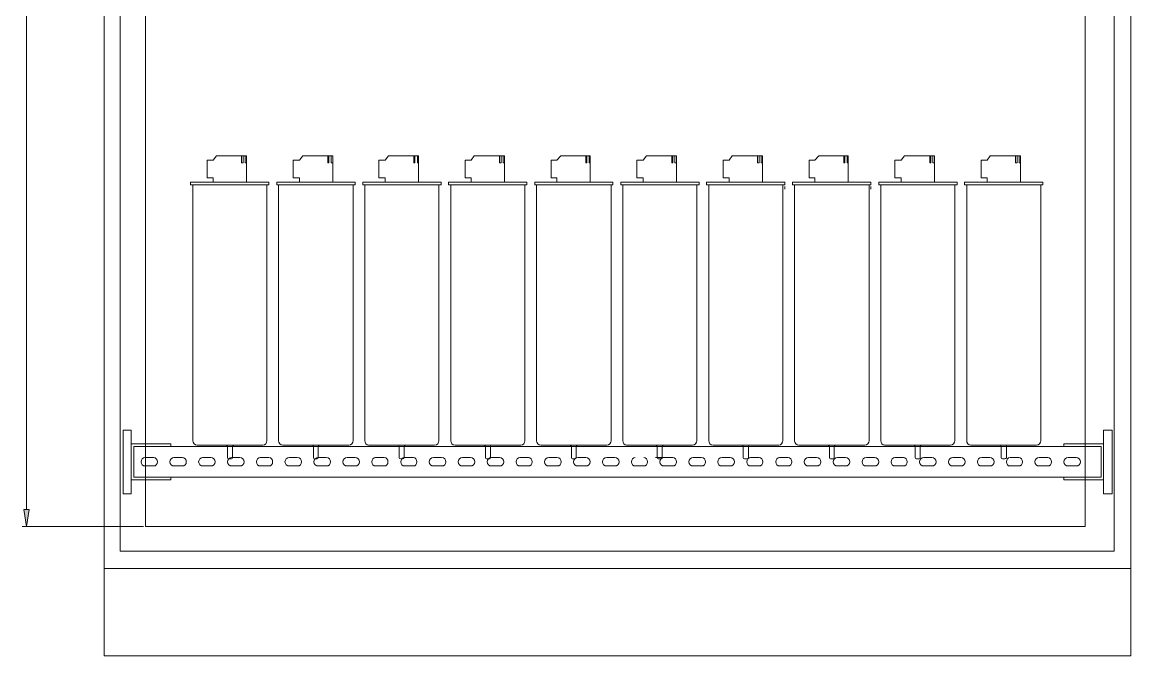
# Model space of a CAD drawing. Header units: millimetres. Extents: x 1004 to 59588, y 686 to 38112.
# Drawn here: x 27206 to 28422, y 6610 to 7305 of the extents above; entities that cross this region are included whole.
import ezdxf

# ---------------------------------------------------------------- set-up
doc = ezdxf.new("R2010")
doc.units = ezdxf.units.MM
doc.layers.add('PDF10_Geometry', color=7, linetype='Continuous')

msp = doc.modelspace()

# ---------------------------------------------------------------- hatches: boundary and pattern name
at = {"layer": 'PDF10_Geometry', "transparency": 33554559}
msp.add_hatch(color=256, dxfattribs=at).paths.add_polyline_path([(27207.81, 6770.31), (27213.69, 6770.31), (27210.75, 6751.49), (27210.75, 6751.49)])

# ---------------------------------------------------------------- linework, layer by layer
at = {"layer": 'PDF10_Geometry', "lineweight": 0}
for points in [[(27296.05, 6609.73), (28421.93, 6609.73), (28421.93, 6705.61), (28421.93, 8520.31), (27296.05, 8520.31), (27296.05, 6705.61), (27296.05, 8520.31), (28421.93, 8520.31), (28421.93, 6705.61), (27296.05, 6705.61), (28421.93, 6705.61), (27296.05, 6705.61), (27296.05, 6609.73), (27296.05, 6705.61)], [(27446.63, 7157.96), (27446.63, 7150.31), (27448.4, 7150.31), (27448.4, 7157.96)], [(27450.75, 7157.96), (27450.75, 7150.31), (27451.93, 7150.31)], [(27541.34, 7157.96), (27541.34, 7150.31), (27542.52, 7150.31), (27542.52, 7157.96)], [(27544.87, 7157.96), (27544.87, 7150.31), (27546.63, 7150.31)], [(27635.46, 7157.96), (27635.46, 7150.31), (27636.63, 7150.31), (27636.63, 7157.96)], [(27639.58, 7157.96), (27639.58, 7150.31), (27640.75, 7150.31)], [(27729.58, 7157.96), (27729.58, 7150.31), (27731.34, 7150.31), (27731.34, 7157.96)], [(27733.69, 7157.96), (27733.69, 7150.31), (27734.87, 7150.31)], [(27824.28, 7157.96), (27824.28, 7150.31), (27825.46, 7150.31), (27825.46, 7157.96)], [(27827.81, 7157.96), (27827.81, 7150.31), (27828.99, 7150.31)], [(27918.4, 7157.96), (27918.4, 7150.31), (27919.58, 7150.31), (27919.58, 7157.96)], [(27921.93, 7157.96), (27921.93, 7150.31), (27923.69, 7150.31)], [(28012.52, 7157.96), (28012.52, 7150.31), (28014.28, 7150.31), (28014.28, 7157.96)], [(28016.63, 7157.96), (28016.63, 7150.31), (28017.81, 7150.31)], [(28107.22, 7157.96), (28107.22, 7150.31), (28108.4, 7150.31), (28108.4, 7157.96)], [(28110.75, 7157.96), (28110.75, 7150.31), (28111.93, 7150.31)], [(28201.34, 7157.96), (28201.34, 7150.31), (28202.52, 7150.31), (28202.52, 7157.96)], [(28204.87, 7157.96), (28204.87, 7150.31), (28206.63, 7150.31)], [(28295.46, 7157.96), (28295.46, 7150.31), (28297.22, 7150.31), (28297.22, 7157.96)], [(28299.58, 7157.96), (28299.58, 7150.31), (28300.75, 7150.31)], [(27393.1, 7126.2), (27393.1, 6845.61)], [(27474.28, 7126.2), (27474.28, 6845.61)], [(27487.22, 7126.2), (27487.22, 6845.61)], [(27568.99, 7126.2), (27568.99, 6845.61)], [(27571.34, 7129.14), (27571.34, 7126.2)], [(27581.93, 7126.2), (27581.93, 6845.61)], [(27663.1, 7126.2), (27663.1, 6845.61)], [(27665.46, 7129.14), (27665.46, 7126.2)], [(27676.05, 7126.2), (27676.05, 6845.61)], [(27757.22, 7126.2), (27757.22, 6845.61)], [(27759.58, 7129.14), (27759.58, 7126.2)], [(27770.16, 7126.2), (27770.16, 6845.61)], [(27851.93, 7126.2), (27851.93, 6845.61)], [(27853.69, 7129.14), (27853.69, 7126.2)], [(27864.87, 7126.2), (27864.87, 6845.61)], [(27946.05, 7126.2), (27946.05, 6845.61)], [(27948.4, 7129.14), (27948.4, 7126.2)], [(27958.99, 7126.2), (27958.99, 6845.61)], [(28040.16, 7126.2), (28040.16, 6845.61)], [(28053.1, 7126.2), (28053.1, 6845.61)], [(28134.87, 7126.2), (28134.87, 6845.61)], [(28147.81, 7126.2), (28147.81, 6845.61)], [(28228.99, 7126.2), (28228.99, 6845.61)], [(28231.34, 7129.14), (28231.34, 7126.2)], [(28241.93, 7126.2), (28241.93, 6845.61)], [(28323.1, 7126.2), (28323.1, 6845.61)], [(28042.52, 7124.43), (28042.52, 7121.49)], [(28136.63, 7124.43), (28136.63, 7121.49)], [(27397.81, 6840.9), (27470.16, 6840.9)], [(27397.81, 6840.9), (27397.81, 6840.9)], [(27430.16, 6840.9), (27431.34, 6839.14)], [(27436.63, 6826.78), (27436.63, 6839.14), (27431.34, 6839.14), (27431.34, 6826.78)], [(27437.81, 6840.9), (27436.63, 6839.14)], [(27491.93, 6840.9), (27564.28, 6840.9)], [(27491.93, 6840.9), (27491.93, 6840.9)], [(27524.28, 6840.9), (27525.46, 6839.14)], [(27530.75, 6826.78), (27530.75, 6839.14), (27525.46, 6839.14), (27525.46, 6826.78)], [(27531.93, 6840.9), (27530.75, 6839.14)], [(27586.05, 6840.9), (27658.4, 6840.9)], [(27586.05, 6840.9), (27586.05, 6840.9)], [(27618.99, 6840.9), (27619.58, 6839.14)], [(27624.87, 6826.78), (27624.87, 6839.14), (27619.58, 6839.14), (27619.58, 6826.78)], [(27626.05, 6840.9), (27624.87, 6839.14)], [(27680.75, 6840.9), (27753.1, 6840.9)], [(27680.75, 6840.9), (27680.75, 6840.9)], [(27713.1, 6840.9), (27714.28, 6839.14)], [(27719.58, 6826.78), (27719.58, 6839.14), (27714.28, 6839.14), (27714.28, 6826.78)], [(27720.16, 6840.9), (27719.58, 6839.14)], [(27774.87, 6840.9), (27847.22, 6840.9)], [(27774.87, 6840.9), (27774.87, 6840.9)], [(27807.22, 6840.9), (27808.4, 6839.14)], [(27813.69, 6826.78), (27813.69, 6839.14), (27808.4, 6839.14), (27808.4, 6826.78)], [(27814.87, 6840.9), (27813.69, 6839.14)], [(27868.99, 6840.9), (27941.34, 6840.9)], [(27868.99, 6840.9), (27868.99, 6840.9)], [(27901.34, 6840.9), (27902.52, 6839.14)], [(27907.81, 6826.78), (27907.81, 6839.14), (27902.52, 6839.14), (27902.52, 6826.78)], [(27908.99, 6840.9), (27907.81, 6839.14)], [(27963.69, 6840.9), (28036.05, 6840.9)], [(27963.69, 6840.9), (27963.69, 6840.9)], [(27996.05, 6840.9), (27996.63, 6839.14)], [(28002.52, 6826.78), (28002.52, 6839.14), (27996.63, 6839.14), (27996.63, 6826.78)], [(28003.1, 6840.9), (28002.52, 6839.14)], [(28057.81, 6840.9), (28130.16, 6840.9)], [(28057.81, 6840.9), (28057.81, 6840.9)], [(28090.16, 6840.9), (28091.34, 6839.14)], [(28096.63, 6826.78), (28096.63, 6839.14), (28091.34, 6839.14), (28091.34, 6826.78)], [(28097.81, 6840.9), (28096.63, 6839.14)], [(28151.93, 6840.9), (28224.28, 6840.9)], [(28151.93, 6840.9), (28151.93, 6840.9)], [(28184.28, 6840.9), (28185.46, 6839.14)], [(28190.75, 6826.78), (28190.75, 6839.14), (28185.46, 6839.14), (28185.46, 6826.78)], [(28191.93, 6840.9), (28190.75, 6839.14)], [(28246.63, 6840.9), (28318.4, 6840.9)], [(28246.63, 6840.9), (28246.63, 6840.9)], [(28278.99, 6840.9), (28279.58, 6839.14)], [(28285.46, 6826.78), (28285.46, 6839.14), (28279.58, 6839.14), (28279.58, 6826.78)], [(28286.05, 6840.9), (28285.46, 6839.14)], [(27340.75, 6827.37), (27350.16, 6827.37)], [(27350.16, 6827.37), (27350.16, 6827.37)], [(27372.52, 6827.37), (27381.34, 6827.37)], [(27381.34, 6827.37), (27381.34, 6827.37)], [(27404.28, 6827.37), (27413.1, 6827.37)], [(27413.1, 6827.37), (27413.1, 6827.37)], [(27432.52, 6825.61), (27432.52, 6825.61)], [(27432.52, 6825.61), (27435.46, 6825.61)], [(27436.05, 6827.37), (27444.87, 6827.37)], [(27444.87, 6827.37), (27444.87, 6827.37)], [(27467.22, 6827.37), (27476.63, 6827.37)], [(27476.63, 6827.37), (27476.63, 6827.37)], [(27498.99, 6827.37), (27507.81, 6827.37)], [(27507.81, 6827.37), (27507.81, 6827.37)], [(27526.63, 6825.61), (27526.63, 6825.61)], [(27526.63, 6825.61), (27529.58, 6825.61)], [(27530.75, 6827.37), (27539.58, 6827.37)], [(27539.58, 6827.37), (27539.58, 6827.37)], [(27562.52, 6827.37), (27571.34, 6827.37)], [(27571.34, 6827.37), (27571.34, 6827.37)], [(27593.69, 6827.37), (27603.1, 6827.37)], [(27603.1, 6827.37), (27603.1, 6827.37)], [(27621.34, 6825.61), (27621.34, 6825.61)], [(27621.34, 6825.61), (27623.69, 6825.61)], [(27625.46, 6827.37), (27634.87, 6827.37)], [(27634.87, 6827.37), (27634.87, 6827.37)], [(27657.22, 6827.37), (27666.05, 6827.37)], [(27666.05, 6827.37), (27666.05, 6827.37)], [(27688.99, 6827.37), (27697.81, 6827.37)], [(27697.81, 6827.37), (27697.81, 6827.37)], [(27715.46, 6825.61), (27715.46, 6825.61)], [(27715.46, 6825.61), (27718.4, 6825.61)], [(27720.75, 6827.37), (27729.58, 6827.37)], [(27729.58, 6827.37), (27729.58, 6827.37)], [(27751.93, 6827.37), (27761.34, 6827.37)], [(27761.34, 6827.37), (27761.34, 6827.37)], [(27783.69, 6827.37), (27792.52, 6827.37)], [(27792.52, 6827.37), (27792.52, 6827.37)], [(27809.58, 6825.61), (27809.58, 6825.61)], [(27809.58, 6825.61), (27812.52, 6825.61)], [(27815.46, 6827.37), (27824.28, 6827.37)], [(27824.28, 6827.37), (27824.28, 6827.37)], [(27847.22, 6827.37), (27856.05, 6827.37)], [(27856.05, 6827.37), (27856.05, 6827.37)], [(27887.81, 6827.37), (27887.81, 6827.37)], [(27900.75, 6827.37), (27910.16, 6827.37), (27919.58, 6827.37)], [(27903.69, 6825.61), (27903.69, 6825.61)], [(27903.69, 6825.61), (27906.63, 6825.61)], [(27919.58, 6827.37), (27919.58, 6827.37)], [(27941.93, 6827.37), (27950.75, 6827.37)], [(27950.75, 6827.37), (27950.75, 6827.37)], [(27973.69, 6827.37), (27982.52, 6827.37)], [(27982.52, 6827.37), (27982.52, 6827.37)], [(27998.4, 6825.61), (27998.4, 6825.61)], [(27998.4, 6825.61), (28000.75, 6825.61)], [(28004.87, 6827.37), (28014.28, 6827.37)], [(28014.28, 6827.37), (28014.28, 6827.37)], [(28036.63, 6827.37), (28046.05, 6827.37)], [(28046.05, 6827.37), (28046.05, 6827.37)], [(28068.4, 6827.37), (28077.22, 6827.37)], [(28077.22, 6827.37), (28077.22, 6827.37)], [(28092.52, 6825.61), (28092.52, 6825.61)], [(28092.52, 6825.61), (28095.46, 6825.61)], [(28100.16, 6827.37), (28108.99, 6827.37)], [(28108.99, 6827.37), (28108.99, 6827.37)], [(28131.93, 6827.37), (28140.75, 6827.37)], [(28140.75, 6827.37), (28140.75, 6827.37)], [(28163.1, 6827.37), (28172.52, 6827.37)], [(28172.52, 6827.37), (28172.52, 6827.37)], [(28186.63, 6825.61), (28186.63, 6825.61)], [(28186.63, 6825.61), (28189.58, 6825.61)], [(28194.87, 6827.37), (28203.69, 6827.37)], [(28203.69, 6827.37), (28203.69, 6827.37)], [(28226.63, 6827.37), (28235.46, 6827.37)], [(28235.46, 6827.37), (28235.46, 6827.37)], [(28258.4, 6827.37), (28267.22, 6827.37)], [(28267.22, 6827.37), (28267.22, 6827.37)], [(28281.34, 6825.61), (28281.34, 6825.61)], [(28281.34, 6825.61), (28283.69, 6825.61)], [(28289.58, 6827.37), (28298.99, 6827.37)], [(28298.99, 6827.37), (28298.99, 6827.37)], [(28321.34, 6827.37), (28330.75, 6827.37)], [(28330.75, 6827.37), (28330.75, 6827.37)], [(28353.1, 6827.37), (28361.93, 6827.37)], [(28361.93, 6827.37), (28361.93, 6827.37)], [(27340.75, 6817.96), (27350.16, 6817.96)], [(27372.52, 6817.96), (27381.34, 6817.96)], [(27404.28, 6817.96), (27413.1, 6817.96)], [(27436.05, 6817.96), (27444.87, 6817.96)], [(27467.22, 6817.96), (27476.63, 6817.96)], [(27498.99, 6817.96), (27507.81, 6817.96)], [(27530.75, 6817.96), (27539.58, 6817.96)], [(27562.52, 6817.96), (27571.34, 6817.96)], [(27593.69, 6817.96), (27603.1, 6817.96)], [(27625.46, 6817.96), (27634.87, 6817.96)], [(27657.22, 6817.96), (27666.05, 6817.96)], [(27688.99, 6817.96), (27697.81, 6817.96)], [(27720.75, 6817.96), (27729.58, 6817.96)], [(27751.93, 6817.96), (27761.34, 6817.96)], [(27783.69, 6817.96), (27792.52, 6817.96)], [(27815.46, 6817.96), (27824.28, 6817.96)], [(27847.22, 6817.96), (27856.05, 6817.96)], [(27878.4, 6817.96), (27887.81, 6817.96)], [(27910.16, 6817.96), (27919.58, 6817.96)], [(27941.93, 6817.96), (27950.75, 6817.96)], [(27973.69, 6817.96), (27982.52, 6817.96)], [(28004.87, 6817.96), (28014.28, 6817.96)], [(28036.63, 6817.96), (28046.05, 6817.96)], [(28068.4, 6817.96), (28077.22, 6817.96)], [(28100.16, 6817.96), (28108.99, 6817.96)], [(28131.93, 6817.96), (28140.75, 6817.96)], [(28163.1, 6817.96), (28172.52, 6817.96)], [(28194.87, 6817.96), (28203.69, 6817.96)], [(28226.63, 6817.96), (28235.46, 6817.96)], [(28258.4, 6817.96), (28267.22, 6817.96)], [(28289.58, 6817.96), (28298.99, 6817.96)], [(28321.34, 6817.96), (28330.75, 6817.96)], [(28353.1, 6817.96), (28361.93, 6817.96)]]:
    msp.add_lwpolyline(points, dxfattribs=at)
for points in [[(27313.69, 6724.43), (28403.69, 6724.43), (28403.69, 8501.49), (27313.69, 8501.49)], [(28371.93, 8470.9), (28371.93, 6751.49), (27341.34, 6751.49), (27341.34, 8470.9)], [(27408.99, 7133.84), (27415.46, 7133.84), (27415.46, 7129.14), (27451.93, 7129.14), (27451.93, 7157.96), (27418.99, 7157.96), (27415.46, 7153.25), (27408.99, 7153.25)], [(27503.1, 7133.84), (27510.16, 7133.84), (27510.16, 7129.14), (27546.63, 7129.14), (27546.63, 7157.96), (27513.69, 7157.96), (27510.16, 7153.25), (27503.1, 7153.25)], [(27597.22, 7133.84), (27604.28, 7133.84), (27604.28, 7129.14), (27640.75, 7129.14), (27640.75, 7157.96), (27607.81, 7157.96), (27604.28, 7153.25), (27597.22, 7153.25)], [(27691.93, 7133.84), (27698.4, 7133.84), (27698.4, 7129.14), (27734.87, 7129.14), (27734.87, 7157.96), (27701.93, 7157.96), (27698.4, 7153.25), (27691.93, 7153.25)], [(27786.05, 7133.84), (27792.52, 7133.84), (27792.52, 7129.14), (27828.99, 7129.14), (27828.99, 7157.96), (27796.63, 7157.96), (27792.52, 7153.25), (27786.05, 7153.25)], [(27880.16, 7133.84), (27887.22, 7133.84), (27887.22, 7129.14), (27923.69, 7129.14), (27923.69, 7157.96), (27890.75, 7157.96), (27887.22, 7153.25), (27880.16, 7153.25)], [(27974.87, 7133.84), (27981.34, 7133.84), (27981.34, 7129.14), (28017.81, 7129.14), (28017.81, 7157.96), (27984.87, 7157.96), (27981.34, 7153.25), (27974.87, 7153.25)], [(28068.99, 7133.84), (28075.46, 7133.84), (28075.46, 7129.14), (28111.93, 7129.14), (28111.93, 7157.96), (28079.58, 7157.96), (28075.46, 7153.25), (28068.99, 7153.25)], [(28163.1, 7133.84), (28170.16, 7133.84), (28170.16, 7129.14), (28206.63, 7129.14), (28206.63, 7157.96), (28173.69, 7157.96), (28170.16, 7153.25), (28163.1, 7153.25)], [(28257.81, 7133.84), (28264.28, 7133.84), (28264.28, 7129.14), (28300.75, 7129.14), (28300.75, 7157.96), (28267.81, 7157.96), (28264.28, 7153.25), (28257.81, 7153.25)], [(27476.63, 7126.2), (27390.75, 7126.2), (27390.75, 7129.14), (27476.63, 7129.14)], [(27571.34, 7126.2), (27485.46, 7126.2), (27485.46, 7129.14), (27571.34, 7129.14)], [(27665.46, 7126.2), (27579.58, 7126.2), (27579.58, 7129.14), (27665.46, 7129.14)], [(27759.58, 7126.2), (27673.69, 7126.2), (27673.69, 7129.14), (27759.58, 7129.14)], [(27853.69, 7126.2), (27768.4, 7126.2), (27768.4, 7129.14), (27853.69, 7129.14)], [(27948.4, 7126.2), (27862.52, 7126.2), (27862.52, 7129.14), (27948.4, 7129.14)], [(28042.52, 7126.2), (27956.63, 7126.2), (27956.63, 7129.14), (28042.52, 7129.14)], [(28136.63, 7126.2), (28050.75, 7126.2), (28050.75, 7129.14), (28136.63, 7129.14)], [(28231.34, 7126.2), (28145.46, 7126.2), (28145.46, 7129.14), (28231.34, 7129.14)], [(28325.46, 7126.2), (28239.58, 7126.2), (28239.58, 7129.14), (28325.46, 7129.14)], [(27316.63, 6787.37), (27325.46, 6787.37), (27325.46, 6857.37), (27316.63, 6857.37)], [(28391.93, 6787.37), (28401.34, 6787.37), (28401.34, 6857.37), (28391.93, 6857.37)], [(27368.99, 6802.67), (27368.99, 6805.61), (27328.4, 6805.61), (27328.4, 6839.14), (27368.99, 6839.14), (27368.99, 6842.08), (27328.4, 6842.08), (27325.46, 6842.08), (27325.46, 6802.67), (27328.4, 6802.67)], [(27328.4, 6805.61), (28389.58, 6805.61), (28389.58, 6839.14), (27328.4, 6839.14)], [(28389.58, 6802.67), (28391.93, 6802.67), (28391.93, 6842.08), (28389.58, 6842.08), (28348.4, 6842.08), (28348.4, 6839.14), (28389.58, 6839.14), (28389.58, 6805.61), (28348.4, 6805.61), (28348.4, 6802.67)]]:
    msp.add_lwpolyline(points, close=True, dxfattribs=at)
at = {"layer": 'PDF10_Geometry', "lineweight": 18}
for points in [[(27210.75, 8451.49), (27210.75, 6770.31)], [(27206.05, 6751.49), (27338.99, 6751.49)]]:
    msp.add_lwpolyline(points, dxfattribs=at)
msp.add_lwpolyline([(27210.75, 6751.49), (27207.81, 6770.31), (27213.69, 6770.31)], close=True, dxfattribs=at)
at = {"layer": 'PDF10_Geometry', "lineweight": 0}
for points in [[(27393.1, 6845.61), (27393.1, 6843.25), (27395.46, 6840.9), (27397.81, 6840.9)], [(27470.16, 6840.9), (27472.52, 6840.9), (27474.28, 6843.25), (27474.28, 6845.61)], [(27487.22, 6845.61), (27487.22, 6843.25), (27489.58, 6840.9), (27491.93, 6840.9)], [(27564.28, 6840.9), (27566.63, 6840.9), (27568.99, 6843.25), (27568.99, 6845.61)], [(27581.93, 6845.61), (27581.93, 6843.25), (27583.69, 6840.9), (27586.05, 6840.9)], [(27658.4, 6840.9), (27661.34, 6840.9), (27663.1, 6843.25), (27663.1, 6845.61)], [(27676.05, 6845.61), (27676.05, 6843.25), (27677.81, 6840.9), (27680.75, 6840.9)], [(27753.1, 6840.9), (27755.46, 6840.9), (27757.22, 6843.25), (27757.22, 6845.61)], [(27770.16, 6845.61), (27770.16, 6843.25), (27772.52, 6840.9), (27774.87, 6840.9)], [(27847.22, 6840.9), (27849.58, 6840.9), (27851.93, 6843.25), (27851.93, 6845.61)], [(27864.87, 6845.61), (27864.87, 6843.25), (27866.63, 6840.9), (27868.99, 6840.9)], [(27941.34, 6840.9), (27943.69, 6840.9), (27946.05, 6843.25), (27946.05, 6845.61)], [(27958.99, 6845.61), (27958.99, 6843.25), (27960.75, 6840.9), (27963.69, 6840.9)], [(28036.05, 6840.9), (28038.4, 6840.9), (28040.16, 6843.25), (28040.16, 6845.61)], [(28053.1, 6845.61), (28053.1, 6843.25), (28055.46, 6840.9), (28057.81, 6840.9)], [(28130.16, 6840.9), (28132.52, 6840.9), (28134.87, 6843.25), (28134.87, 6845.61)], [(28147.81, 6845.61), (28147.81, 6843.25), (28149.58, 6840.9), (28151.93, 6840.9)], [(28224.28, 6840.9), (28226.63, 6840.9), (28228.99, 6843.25), (28228.99, 6845.61)], [(28241.93, 6845.61), (28241.93, 6843.25), (28243.69, 6840.9), (28246.63, 6840.9)], [(28318.4, 6840.9), (28321.34, 6840.9), (28323.1, 6843.25), (28323.1, 6845.61)], [(27340.75, 6827.37), (27338.4, 6827.37), (27336.63, 6825.02), (27336.63, 6822.67)], [(27336.63, 6822.67), (27336.63, 6819.73), (27338.4, 6817.96), (27340.75, 6817.96)], [(27354.28, 6822.67), (27354.28, 6825.02), (27352.52, 6827.37), (27350.16, 6827.37)], [(27350.16, 6817.96), (27352.52, 6817.96), (27354.28, 6819.73), (27354.28, 6822.67)], [(27372.52, 6827.37), (27370.16, 6827.37), (27367.81, 6825.02), (27367.81, 6822.67)], [(27367.81, 6822.67), (27367.81, 6819.73), (27370.16, 6817.96), (27372.52, 6817.96)], [(27386.05, 6822.67), (27386.05, 6825.02), (27384.28, 6827.37), (27381.34, 6827.37)], [(27381.34, 6817.96), (27384.28, 6817.96), (27386.05, 6819.73), (27386.05, 6822.67)], [(27404.28, 6827.37), (27401.93, 6827.37), (27399.58, 6825.02), (27399.58, 6822.67)], [(27399.58, 6822.67), (27399.58, 6819.73), (27401.93, 6817.96), (27404.28, 6817.96)], [(27417.81, 6822.67), (27417.81, 6825.02), (27415.46, 6827.37), (27413.1, 6827.37)], [(27413.1, 6817.96), (27415.46, 6817.96), (27417.81, 6819.73), (27417.81, 6822.67)], [(27436.05, 6827.37), (27433.1, 6827.37), (27431.34, 6825.02), (27431.34, 6822.67)], [(27431.34, 6826.78), (27431.34, 6826.2), (27431.93, 6825.61), (27432.52, 6825.61)], [(27431.34, 6822.67), (27431.34, 6819.73), (27433.1, 6817.96), (27436.05, 6817.96)], [(27435.46, 6825.61), (27436.05, 6825.61), (27436.63, 6826.2), (27436.63, 6826.78)], [(27449.58, 6822.67), (27449.58, 6825.02), (27447.22, 6827.37), (27444.87, 6827.37)], [(27444.87, 6817.96), (27447.22, 6817.96), (27449.58, 6819.73), (27449.58, 6822.67)], [(27467.22, 6827.37), (27464.87, 6827.37), (27463.1, 6825.02), (27463.1, 6822.67)], [(27463.1, 6822.67), (27463.1, 6819.73), (27464.87, 6817.96), (27467.22, 6817.96)], [(27480.75, 6822.67), (27480.75, 6825.02), (27478.99, 6827.37), (27476.63, 6827.37)], [(27476.63, 6817.96), (27478.99, 6817.96), (27480.75, 6819.73), (27480.75, 6822.67)], [(27498.99, 6827.37), (27496.63, 6827.37), (27494.28, 6825.02), (27494.28, 6822.67)], [(27494.28, 6822.67), (27494.28, 6819.73), (27496.63, 6817.96), (27498.99, 6817.96)], [(27512.52, 6822.67), (27512.52, 6825.02), (27510.75, 6827.37), (27507.81, 6827.37)], [(27507.81, 6817.96), (27510.75, 6817.96), (27512.52, 6819.73), (27512.52, 6822.67)], [(27525.46, 6826.78), (27525.46, 6826.2), (27526.05, 6825.61), (27526.63, 6825.61)], [(27530.75, 6827.37), (27528.4, 6827.37), (27526.05, 6825.02), (27526.05, 6822.67)], [(27526.05, 6822.67), (27526.05, 6819.73), (27528.4, 6817.96), (27530.75, 6817.96)], [(27529.58, 6825.61), (27530.16, 6825.61), (27530.75, 6826.2), (27530.75, 6826.78)], [(27544.28, 6822.67), (27544.28, 6825.02), (27542.52, 6827.37), (27539.58, 6827.37)], [(27539.58, 6817.96), (27542.52, 6817.96), (27544.28, 6819.73), (27544.28, 6822.67)], [(27562.52, 6827.37), (27559.58, 6827.37), (27557.81, 6825.02), (27557.81, 6822.67)], [(27557.81, 6822.67), (27557.81, 6819.73), (27559.58, 6817.96), (27562.52, 6817.96)], [(27576.05, 6822.67), (27576.05, 6825.02), (27573.69, 6827.37), (27571.34, 6827.37)], [(27571.34, 6817.96), (27573.69, 6817.96), (27576.05, 6819.73), (27576.05, 6822.67)], [(27593.69, 6827.37), (27591.34, 6827.37), (27589.58, 6825.02), (27589.58, 6822.67)], [(27589.58, 6822.67), (27589.58, 6819.73), (27591.34, 6817.96), (27593.69, 6817.96)], [(27607.22, 6822.67), (27607.22, 6825.02), (27605.46, 6827.37), (27603.1, 6827.37)], [(27603.1, 6817.96), (27605.46, 6817.96), (27607.22, 6819.73), (27607.22, 6822.67)], [(27619.58, 6826.78), (27619.58, 6826.2), (27620.16, 6825.61), (27621.34, 6825.61)], [(27625.46, 6827.37), (27623.1, 6827.37), (27621.34, 6825.02), (27621.34, 6822.67)], [(27621.34, 6822.67), (27621.34, 6819.73), (27623.1, 6817.96), (27625.46, 6817.96)], [(27623.69, 6825.61), (27624.28, 6825.61), (27624.87, 6826.2), (27624.87, 6826.78)], [(27638.99, 6822.67), (27638.99, 6825.02), (27637.22, 6827.37), (27634.87, 6827.37)], [(27634.87, 6817.96), (27637.22, 6817.96), (27638.99, 6819.73), (27638.99, 6822.67)], [(27657.22, 6827.37), (27654.87, 6827.37), (27652.52, 6825.02), (27652.52, 6822.67)], [(27652.52, 6822.67), (27652.52, 6819.73), (27654.87, 6817.96), (27657.22, 6817.96)], [(27670.75, 6822.67), (27670.75, 6825.02), (27668.99, 6827.37), (27666.05, 6827.37)], [(27666.05, 6817.96), (27668.99, 6817.96), (27670.75, 6819.73), (27670.75, 6822.67)], [(27688.99, 6827.37), (27686.63, 6827.37), (27684.28, 6825.02), (27684.28, 6822.67)], [(27684.28, 6822.67), (27684.28, 6819.73), (27686.63, 6817.96), (27688.99, 6817.96)], [(27702.52, 6822.67), (27702.52, 6825.02), (27700.16, 6827.37), (27697.81, 6827.37)], [(27697.81, 6817.96), (27700.16, 6817.96), (27702.52, 6819.73), (27702.52, 6822.67)], [(27714.28, 6826.78), (27714.28, 6826.2), (27714.87, 6825.61), (27715.46, 6825.61)], [(27720.75, 6827.37), (27717.81, 6827.37), (27716.05, 6825.02), (27716.05, 6822.67)], [(27716.05, 6822.67), (27716.05, 6819.73), (27717.81, 6817.96), (27720.75, 6817.96)], [(27718.4, 6825.61), (27718.99, 6825.61), (27719.58, 6826.2), (27719.58, 6826.78)], [(27734.28, 6822.67), (27734.28, 6825.02), (27731.93, 6827.37), (27729.58, 6827.37)], [(27729.58, 6817.96), (27731.93, 6817.96), (27734.28, 6819.73), (27734.28, 6822.67)], [(27751.93, 6827.37), (27749.58, 6827.37), (27747.81, 6825.02), (27747.81, 6822.67)], [(27747.81, 6822.67), (27747.81, 6819.73), (27749.58, 6817.96), (27751.93, 6817.96)], [(27765.46, 6822.67), (27765.46, 6825.02), (27763.69, 6827.37), (27761.34, 6827.37)], [(27761.34, 6817.96), (27763.69, 6817.96), (27765.46, 6819.73), (27765.46, 6822.67)], [(27783.69, 6827.37), (27781.34, 6827.37), (27778.99, 6825.02), (27778.99, 6822.67)], [(27778.99, 6822.67), (27778.99, 6819.73), (27781.34, 6817.96), (27783.69, 6817.96)], [(27797.22, 6822.67), (27797.22, 6825.02), (27795.46, 6827.37), (27792.52, 6827.37)], [(27792.52, 6817.96), (27795.46, 6817.96), (27797.22, 6819.73), (27797.22, 6822.67)], [(27808.4, 6826.78), (27808.4, 6826.2), (27808.99, 6825.61), (27809.58, 6825.61)], [(27815.46, 6827.37), (27813.1, 6827.37), (27810.75, 6825.02), (27810.75, 6822.67)], [(27810.75, 6822.67), (27810.75, 6819.73), (27813.1, 6817.96), (27815.46, 6817.96)], [(27812.52, 6825.61), (27813.1, 6825.61), (27813.69, 6826.2), (27813.69, 6826.78)], [(27828.99, 6822.67), (27828.99, 6825.02), (27826.63, 6827.37), (27824.28, 6827.37)], [(27824.28, 6817.96), (27826.63, 6817.96), (27828.99, 6819.73), (27828.99, 6822.67)], [(27847.22, 6827.37), (27844.28, 6827.37), (27842.52, 6825.02), (27842.52, 6822.67)], [(27842.52, 6822.67), (27842.52, 6819.73), (27844.28, 6817.96), (27847.22, 6817.96)], [(27860.75, 6822.67), (27860.75, 6825.02), (27858.4, 6827.37), (27856.05, 6827.37)], [(27856.05, 6817.96), (27858.4, 6817.96), (27860.75, 6819.73), (27860.75, 6822.67)], [(27878.4, 6827.37), (27876.05, 6827.37), (27874.28, 6825.02), (27874.28, 6822.67)], [(27874.28, 6822.67), (27874.28, 6819.73), (27876.05, 6817.96), (27878.4, 6817.96)], [(27891.93, 6822.67), (27891.93, 6825.02), (27890.16, 6827.37), (27887.81, 6827.37)], [(27887.81, 6817.96), (27890.16, 6817.96), (27891.93, 6819.73), (27891.93, 6822.67)], [(27902.52, 6826.78), (27902.52, 6826.2), (27903.1, 6825.61), (27903.69, 6825.61)], [(27910.16, 6827.37), (27907.81, 6827.37), (27905.46, 6825.02), (27905.46, 6822.67)], [(27905.46, 6822.67), (27905.46, 6819.73), (27907.81, 6817.96), (27910.16, 6817.96)], [(27906.63, 6825.61), (27907.22, 6825.61), (27907.81, 6826.2), (27907.81, 6826.78)], [(27923.69, 6822.67), (27923.69, 6825.02), (27921.93, 6827.37), (27919.58, 6827.37)], [(27919.58, 6817.96), (27921.93, 6817.96), (27923.69, 6819.73), (27923.69, 6822.67)], [(27941.93, 6827.37), (27939.58, 6827.37), (27937.22, 6825.02), (27937.22, 6822.67)], [(27937.22, 6822.67), (27937.22, 6819.73), (27939.58, 6817.96), (27941.93, 6817.96)], [(27955.46, 6822.67), (27955.46, 6825.02), (27953.69, 6827.37), (27950.75, 6827.37)], [(27950.75, 6817.96), (27953.69, 6817.96), (27955.46, 6819.73), (27955.46, 6822.67)], [(27973.69, 6827.37), (27970.75, 6827.37), (27968.99, 6825.02), (27968.99, 6822.67)], [(27968.99, 6822.67), (27968.99, 6819.73), (27970.75, 6817.96), (27973.69, 6817.96)], [(27987.22, 6822.67), (27987.22, 6825.02), (27984.87, 6827.37), (27982.52, 6827.37)], [(27982.52, 6817.96), (27984.87, 6817.96), (27987.22, 6819.73), (27987.22, 6822.67)], [(27996.63, 6826.78), (27996.63, 6826.2), (27997.81, 6825.61), (27998.4, 6825.61)], [(28004.87, 6827.37), (28002.52, 6827.37), (28000.75, 6825.02), (28000.75, 6822.67)], [(28000.75, 6825.61), (28001.93, 6825.61), (28002.52, 6826.2), (28002.52, 6826.78)], [(28000.75, 6822.67), (28000.75, 6819.73), (28002.52, 6817.96), (28004.87, 6817.96)], [(28018.4, 6822.67), (28018.4, 6825.02), (28016.63, 6827.37), (28014.28, 6827.37)], [(28014.28, 6817.96), (28016.63, 6817.96), (28018.4, 6819.73), (28018.4, 6822.67)], [(28036.63, 6827.37), (28034.28, 6827.37), (28032.52, 6825.02), (28032.52, 6822.67)], [(28032.52, 6822.67), (28032.52, 6819.73), (28034.28, 6817.96), (28036.63, 6817.96)], [(28050.16, 6822.67), (28050.16, 6825.02), (28048.4, 6827.37), (28046.05, 6827.37)], [(28046.05, 6817.96), (28048.4, 6817.96), (28050.16, 6819.73), (28050.16, 6822.67)], [(28068.4, 6827.37), (28066.05, 6827.37), (28063.69, 6825.02), (28063.69, 6822.67)], [(28063.69, 6822.67), (28063.69, 6819.73), (28066.05, 6817.96), (28068.4, 6817.96)], [(28081.93, 6822.67), (28081.93, 6825.02), (28080.16, 6827.37), (28077.22, 6827.37)], [(28077.22, 6817.96), (28080.16, 6817.96), (28081.93, 6819.73), (28081.93, 6822.67)], [(28091.34, 6826.78), (28091.34, 6826.2), (28091.93, 6825.61), (28092.52, 6825.61)], [(28100.16, 6827.37), (28097.81, 6827.37), (28095.46, 6825.02), (28095.46, 6822.67)], [(28095.46, 6825.61), (28096.05, 6825.61), (28096.63, 6826.2), (28096.63, 6826.78)], [(28095.46, 6822.67), (28095.46, 6819.73), (28097.81, 6817.96), (28100.16, 6817.96)], [(28113.69, 6822.67), (28113.69, 6825.02), (28111.34, 6827.37), (28108.99, 6827.37)], [(28108.99, 6817.96), (28111.34, 6817.96), (28113.69, 6819.73), (28113.69, 6822.67)], [(28131.93, 6827.37), (28128.99, 6827.37), (28127.22, 6825.02), (28127.22, 6822.67)], [(28127.22, 6822.67), (28127.22, 6819.73), (28128.99, 6817.96), (28131.93, 6817.96)], [(28145.46, 6822.67), (28145.46, 6825.02), (28143.1, 6827.37), (28140.75, 6827.37)], [(28140.75, 6817.96), (28143.1, 6817.96), (28145.46, 6819.73), (28145.46, 6822.67)], [(28163.1, 6827.37), (28160.75, 6827.37), (28158.99, 6825.02), (28158.99, 6822.67)], [(28158.99, 6822.67), (28158.99, 6819.73), (28160.75, 6817.96), (28163.1, 6817.96)], [(28176.63, 6822.67), (28176.63, 6825.02), (28174.87, 6827.37), (28172.52, 6827.37)], [(28172.52, 6817.96), (28174.87, 6817.96), (28176.63, 6819.73), (28176.63, 6822.67)], [(28185.46, 6826.78), (28185.46, 6826.2), (28186.05, 6825.61), (28186.63, 6825.61)], [(28189.58, 6825.61), (28190.16, 6825.61), (28190.75, 6826.2), (28190.75, 6826.78)], [(28194.87, 6827.37), (28192.52, 6827.37), (28190.16, 6825.02), (28190.16, 6822.67)], [(28190.16, 6822.67), (28190.16, 6819.73), (28192.52, 6817.96), (28194.87, 6817.96)], [(28208.4, 6822.67), (28208.4, 6825.02), (28206.63, 6827.37), (28203.69, 6827.37)], [(28203.69, 6817.96), (28206.63, 6817.96), (28208.4, 6819.73), (28208.4, 6822.67)], [(28226.63, 6827.37), (28224.28, 6827.37), (28221.93, 6825.02), (28221.93, 6822.67)], [(28221.93, 6822.67), (28221.93, 6819.73), (28224.28, 6817.96), (28226.63, 6817.96)], [(28240.16, 6822.67), (28240.16, 6825.02), (28237.81, 6827.37), (28235.46, 6827.37)], [(28235.46, 6817.96), (28237.81, 6817.96), (28240.16, 6819.73), (28240.16, 6822.67)], [(28258.4, 6827.37), (28255.46, 6827.37), (28253.69, 6825.02), (28253.69, 6822.67)], [(28253.69, 6822.67), (28253.69, 6819.73), (28255.46, 6817.96), (28258.4, 6817.96)], [(28271.93, 6822.67), (28271.93, 6825.02), (28269.58, 6827.37), (28267.22, 6827.37)], [(28267.22, 6817.96), (28269.58, 6817.96), (28271.93, 6819.73), (28271.93, 6822.67)], [(28279.58, 6826.78), (28279.58, 6826.2), (28280.16, 6825.61), (28281.34, 6825.61)], [(28283.69, 6825.61), (28284.87, 6825.61), (28285.46, 6826.2), (28285.46, 6826.78)], [(28289.58, 6827.37), (28287.22, 6827.37), (28285.46, 6825.02), (28285.46, 6822.67)], [(28285.46, 6822.67), (28285.46, 6819.73), (28287.22, 6817.96), (28289.58, 6817.96)], [(28303.1, 6822.67), (28303.1, 6825.02), (28301.34, 6827.37), (28298.99, 6827.37)], [(28298.99, 6817.96), (28301.34, 6817.96), (28303.1, 6819.73), (28303.1, 6822.67)], [(28321.34, 6827.37), (28318.99, 6827.37), (28316.63, 6825.02), (28316.63, 6822.67)], [(28316.63, 6822.67), (28316.63, 6819.73), (28318.99, 6817.96), (28321.34, 6817.96)], [(28334.87, 6822.67), (28334.87, 6825.02), (28333.1, 6827.37), (28330.75, 6827.37)], [(28330.75, 6817.96), (28333.1, 6817.96), (28334.87, 6819.73), (28334.87, 6822.67)], [(28353.1, 6827.37), (28350.75, 6827.37), (28348.4, 6825.02), (28348.4, 6822.67)], [(28348.4, 6822.67), (28348.4, 6819.73), (28350.75, 6817.96), (28353.1, 6817.96)], [(28366.63, 6822.67), (28366.63, 6825.02), (28364.87, 6827.37), (28361.93, 6827.37)], [(28361.93, 6817.96), (28364.87, 6817.96), (28366.63, 6819.73), (28366.63, 6822.67)]]:
    msp.add_open_spline(points, degree=3, dxfattribs=at)

doc.saveas('drawing.dxf')
